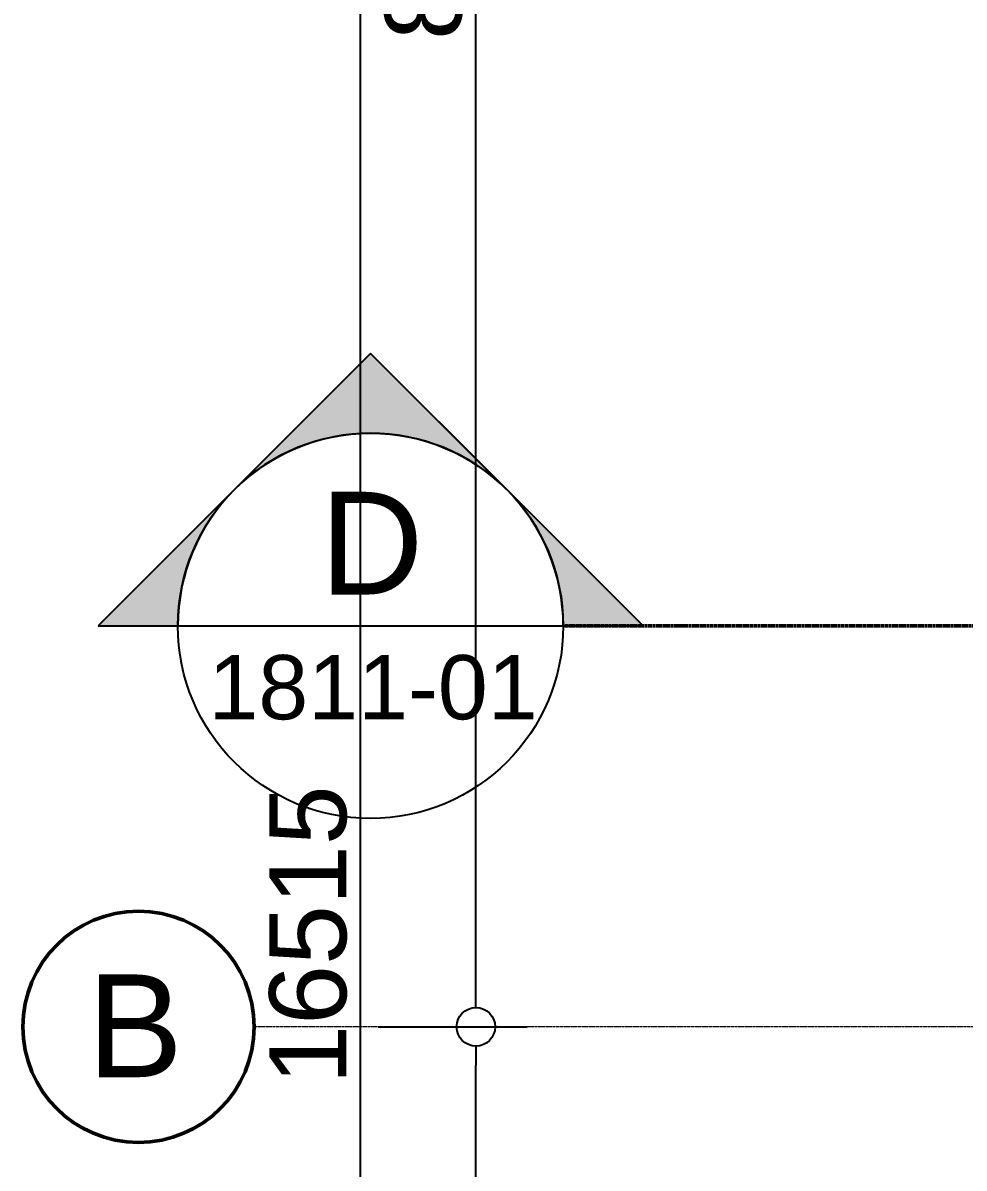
# Model space of a CAD drawing. Header units: millimetres. Extents: x -853432 to -773672, y -18171 to 22484.
# Drawn here: x -853432 to -849768, y 3029 to 7487 of the extents above; entities that cross this region are included whole.
import ezdxf
from ezdxf.xclip import XClip

# ---------------------------------------------------------------- set-up
doc = ezdxf.new("R2010")
doc.units = ezdxf.units.MM
doc.header["$XCLIPFRAME"] = 0
doc.linetypes.add('DPA_Grid _ Level 100', pattern=[10, 5.5, -1.6, 1.3, -1.6])
for name, color, linetype, lineweight in [('A-ANNO-DIMS', 1, 'Continuous', 9), ('G-ANNO-SECL', 3, 'Continuous', 9), ('S-GRID', 251, 'Continuous', 9), ('S-GRID-IDEN', 3, 'Continuous', 50)]:
    doc.layers.add(name, color=color, linetype=linetype, lineweight=lineweight)
doc.layers.add('A11_ALU.SOLID SHEET', color=2, linetype='Continuous')
doc.styles.add('Arial', font='arial.ttf', dxfattribs={"height": 400})
doc.styles.add('Arial_1', font='arial.ttf', dxfattribs={"height": 250})
doc.styles.add('Arial_2', font='arial.ttf', dxfattribs={"height": 300})
doc.dimstyles.new('DPA-DIM-3_0_C-C', dxfattribs={"dimscale": 304.8, "dimtxt": 306.07782, "dimasz": 0.492126, "dimexe": 0.656168, "dimexo": 0.0625, "dimgap": 0.164042, "dimtad": 1, "dimdec": 0, "dimzin": 0, "dimdsep": 46, "dimtxsty": 'Arial_2', "dimblk1": 'DOTBLANK', "dimblk2": 'DOTBLANK', "dimsah": 1, "dimcen": 0.09, "dimdle": 0.656168, "dimadec": 8, "dimazin": 0, "dimtfac": 1, "dimtdec": 4, "dimtix": 1, "dimtmove": 0, "dimatfit": 3, "dimfxl": 1.312336, "dimfxlon": 1, "dimtvp": 1, "dimtolj": 1, "dimtzin": 0, "dimarcsym": 2})

# ---------------------------------------------------------------- blocks, each defined once
blk = doc.blocks.new('Section - Section Head-531884-4251-01 ENLARGED CONCOURSE LEVEL - REFLECTED CEILING PLAN - SHEET 2')
at = {"layer": 'G-ANNO-SECL'}
h = blk.add_hatch(color=256, dxfattribs=at)
edge = h.paths.add_edge_path()
edge.add_line((-12.803, 5.303), (-7.5, 10.607))
edge.add_line((-7.5, 10.607), (-2.197, 5.303))
edge.add_arc((-7.5, 0), 7.5, 45, 135)
h = blk.add_hatch(color=256, dxfattribs=at)
edge = h.paths.add_edge_path()
edge.add_arc((-7.5, 0), 7.5, 0, 45)
edge.add_line((-2.197, 5.303), (3.107, 0))
edge.add_line((3.107, 0), (0, 0))
edge = h.paths.add_edge_path()
edge.add_line((-15, 0), (-18.107, 0))
edge.add_line((-18.107, 0), (-12.803, 5.303))
edge.add_arc((-7.5, 0), 7.5, 135, 180)
at = {"layer": 'G-ANNO-SECL', "lineweight": 25}
for p, q in [((-7.5, 10.607), (-18.107, 0)), ((-7.5, 10.607), (-12.803, 5.303)), ((3.107, 0), (-7.5, 10.607)), ((-2.197, 5.303), (-7.5, 10.607)), ((-12.803, 5.303), (-18.107, 0)), ((3.107, 0), (-2.197, 5.303)), ((-18.107, 0), (-15, 0)), ((-18.107, 0), (-15, 0)), ((0, 0), (3.107, 0)), ((0, 0), (3.107, 0))]:
    blk.add_line(p, q, dxfattribs=at)
blk.add_circle((-7.5, 0), 7.5, dxfattribs=at)
for start, end in [(45, 135), (135, 180), (0, 45)]:
    blk.add_arc((-7.5, 0), 7.5, start, end, dxfattribs=at)
blk = doc.blocks.new('Grid - 100 Scale-2291345-4251-01 ENLARGED CONCOURSE LEVEL - REFLECTED CEILING PLAN - SHEET 2')
at = {"layer": 'S-GRID-IDEN'}
blk.add_circle((0, 0), 4.5, dxfattribs=at)
blk = doc.blocks.new('_DotBlank')
at = {"color": 0, "linetype": 'ByBlock', "lineweight": -2}
blk.add_line((-0.5, 0), (-1, 0), dxfattribs=at)
blk.add_circle((0, 0), 0.5, dxfattribs=at)
blk = doc.blocks.new('*D2471')
at = {"layer": 'A-ANNO-DIMS', "color": 0, "lineweight": -2, "transparency": 16777216}
for p, q in [((-16616.3, 8615), (-16035.4, 8615)), ((-16235.4, -7750), (-16235.4, 8465)), ((-16616.3, -7900), (-16035.4, -7900))]:
    blk.add_line(p, q, dxfattribs=at)
at = {"layer": 'Defpoints', "color": 0, "transparency": 16777216}
for p in [(-16635.4, 8615), (-16235.4, 8615), (-16635.4, -7900)]:
    blk.add_point(p, dxfattribs=at)
at = {"layer": 'A-ANNO-DIMS', "color": 0, "lineweight": -2, "transparency": 16777216, "xscale": 150, "yscale": 150, "zscale": 150}
for p, rotation in [((-16235.4, 8615), 90), ((-16235.4, -7900), 270)]:
    blk.add_blockref('_DotBlank', p, dxfattribs=dict(at, rotation=rotation))
at = {"layer": 'A-ANNO-DIMS', "color": 0, "transparency": 16777216, "insert": (-16438.5, 357.5), "char_height": 300, "width": 1384.414, "attachment_point": 5, "rotation": 90, "style": 'Arial_2'}
blk.add_mtext('\\A1;16515', dxfattribs=at)
blk = doc.blocks.new('*D2473')
at = {"layer": 'A-ANNO-DIMS', "color": 0, "lineweight": -2, "transparency": 16777216}
for p, q in [((-16166.9, 0), (-15586, 0)), ((-15786, -7750), (-15786, -150)), ((-16166.9, -7900), (-15586, -7900))]:
    blk.add_line(p, q, dxfattribs=at)
at = {"layer": 'Defpoints', "color": 0, "transparency": 16777216}
for p in [(-16186, 0), (-15786, 0), (-16186, -7900)]:
    blk.add_point(p, dxfattribs=at)
at = {"layer": 'A-ANNO-DIMS', "color": 0, "lineweight": -2, "transparency": 16777216, "xscale": 150, "yscale": 150, "zscale": 150}
for p, rotation in [((-15786, 0), 90), ((-15786, -7900), 270)]:
    blk.add_blockref('_DotBlank', p, dxfattribs=dict(at, rotation=rotation))
at = {"layer": 'A-ANNO-DIMS', "color": 0, "transparency": 16777216, "insert": (-15989.1, -3950), "char_height": 300, "width": 1107.531, "attachment_point": 5, "rotation": 90, "style": 'Arial_2'}
blk.add_mtext('\\A1;7900', dxfattribs=at)
blk = doc.blocks.new('*D2474')
at = {"layer": 'A-ANNO-DIMS', "color": 0, "lineweight": -2, "transparency": 16777216}
for p, q in [((-16166.9, 8615), (-15586, 8615)), ((-15786, 150), (-15786, 8465)), ((-16166.9, 0), (-15586, 0))]:
    blk.add_line(p, q, dxfattribs=at)
at = {"layer": 'Defpoints', "color": 0, "transparency": 16777216}
for p in [(-16186, 8615), (-15786, 8615), (-16186, 0)]:
    blk.add_point(p, dxfattribs=at)
at = {"layer": 'A-ANNO-DIMS', "color": 0, "lineweight": -2, "transparency": 16777216, "xscale": 150, "yscale": 150, "zscale": 150}
for p, rotation in [((-15786, 8615), 90), ((-15786, 0), 270)]:
    blk.add_blockref('_DotBlank', p, dxfattribs=dict(at, rotation=rotation))
at = {"layer": 'A-ANNO-DIMS', "color": 0, "transparency": 16777216, "insert": (-15989.1, 4307.5), "char_height": 300, "width": 1107.531, "attachment_point": 5, "rotation": 90, "style": 'Arial_2'}
blk.add_mtext('\\A1;8615', dxfattribs=at)
blk = doc.blocks.new('*U1213')
blk.add_lwpolyline([(-83950, 6309), (-96205.2, 6309), (-96205.2, 8125), (-104695, 8125), (-104695, 7050), (-108275, 7050), (-108275, 3850), (-101417.5, 3850), (-101417.5, 550), (-83950, 550)], close=True)
blk = doc.blocks.new('*U2464')
at = {"layer": 'S-GRID', "linetype": 'DPA_Grid _ Level 100'}
blk.add_line((57000, 0), (-16649.5, 0), dxfattribs=at)
at = {"layer": 'S-GRID-IDEN', "xscale": 99.99999999999993, "yscale": 99.99999999999993, "zscale": 99.99999999999993, "rotation": 89.9999999999998}
blk.add_blockref('Grid - 100 Scale-2291345-4251-01 ENLARGED CONCOURSE LEVEL - REFLECTED CEILING PLAN - SHEET 2', (-17099.5, 0), dxfattribs=at)
at = {"layer": 'S-GRID-IDEN', "lineweight": 9, "insert": (-17299.2, 203.9), "char_height": 400, "width": 456.962, "attachment_point": 1, "style": 'Arial'}
blk.add_mtext('B', dxfattribs=at)
at = {"layer": 'A-ANNO-DIMS'}
for base, p1, p2, override, picture, middle in [((-16235.4, 8615), (-16635.4, -7900), (-16635.4, 8615), {"dimpost": '<>', "dimfxl": 16515.002991}, '*D2471', (-16438.5, 357.5)), ((-15786, 8615), (-16186, 0), (-16186, 8615), {"dimpost": '<>', "dimfxl": 8614.999996}, '*D2474', (-15989.1, 4307.5)), ((-15786, 0), (-16186, -7900), (-16186, 0), {"dimpost": '<>', "dimfxl": 7900.002995}, '*D2473', (-15989.1, -3950))]:
    dim = blk.add_linear_dim(base=base, p1=p1, p2=p2, angle=90, dimstyle='DPA-DIM-3_0_C-C', override=override, dxfattribs=at)
    dim.commit()
    dim.dimension.update_dxf_attribs({"geometry": picture, "text_midpoint": middle})

msp = doc.modelspace()

# ---------------------------------------------------------------- linework, layer by layer
at = {"layer": 'G-ANNO-SECL', "lineweight": 25}
msp.add_line((-852828.4, 5139.9), (-851328.4, 5139.9), dxfattribs=at)

# ---------------------------------------------------------------- block references
at = {"layer": 'A11_ALU.SOLID SHEET'}
ref = msp.add_blockref('*U1213', (-744682.4, 3579), dxfattribs=at)
XClip(ref).set_block_clipping_path([(-104690.1238047112, -9620.0029952966), (-34092.6543255156, 14392.9971737705)])
at = {"layer": 'G-ANNO-SECL', "lineweight": 25, "xscale": 99.99999999999993, "yscale": 99.99999999999993, "zscale": 99.99999999999993}
msp.add_blockref('Section - Section Head-531884-4251-01 ENLARGED CONCOURSE LEVEL - REFLECTED CEILING PLAN - SHEET 2', (-851328.4, 5139.9), dxfattribs=at)

# ---------------------------------------------------------------- texts
at = {"layer": 'G-ANNO-SECL', "lineweight": 25, "attachment_point": 1}
for s, insert, char_height, width, style in [('D', (-852276.2, 5661.9), 400, 489.029, 'Arial'), ('1811-01', (-852709.7, 5026.1), 250, 1539.24, 'Arial_1')]:
    msp.add_mtext(s, dxfattribs=dict(at, insert=insert, char_height=char_height, width=width, style=style))

# ---------------------------------------------------------------- next in the draw order: linework, layer by layer
at = {"layer": 'G-ANNO-SECL', "linetype": 'DPA_Grid _ Level 100', "lineweight": 50}
msp.add_line((-851328.4, 5139.9), (-777536.2, 5139.9), dxfattribs=at)

# ---------------------------------------------------------------- next in the draw order: block references
msp.add_blockref('*U2464', (-835882.4, 3579))

doc.saveas('drawing.dxf')
